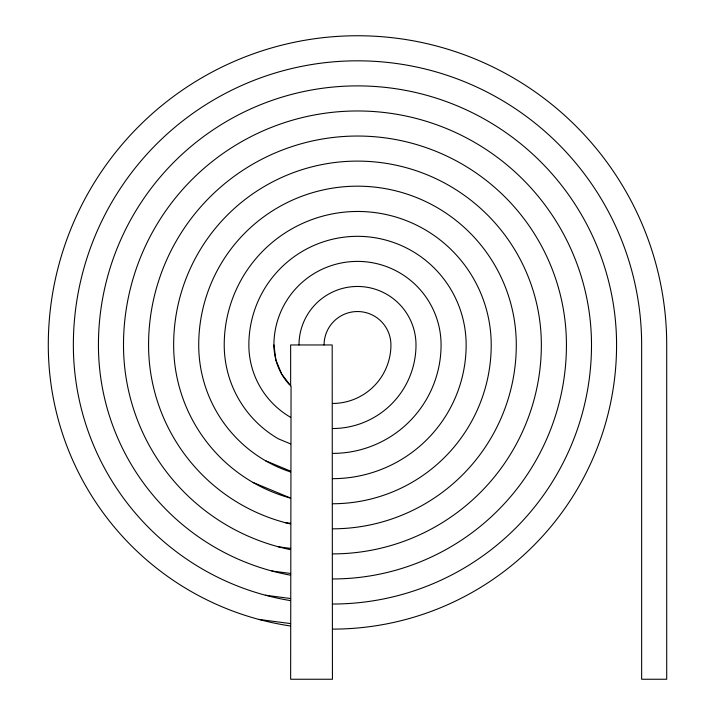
<?xml version="1.0" encoding="UTF-8"?>
<svg xmlns="http://www.w3.org/2000/svg" width="715" height="715" viewBox="0 0 715 715"><rect width="100%" height="100%" fill="white"/><g stroke="black" fill="none" stroke-linecap="round" stroke-linejoin="round"><path stroke-width="1.07" d="M332.645 453.39A108.421 108.421 0 0 0 441.075 344.961A83.575 83.575 0 0 0 357.5 261.395A83.575 83.575 0 0 0 273.925 344.961L275.919 360.101L281.764 374.213L291.059 386.332L290.639 679.25L332.43 679.25L332.189 344.961L290.639 344.961L290.639 385.787M284.847 522.558L290.639 523.317M278.35 546.769L290.639 548.396M271.861 570.99L290.639 573.466M265.372 595.211L290.639 598.535M258.884 619.422L290.639 623.605M290.639 443.917L278.439 438.867A108.421 108.421 0 0 1 224.224 344.961A133.499 133.499 0 0 1 357.715 211.47A133.499 133.499 0 0 1 491.214 344.961A158.784 158.784 0 0 1 332.43 503.753M265.569 460.764L290.639 471.149M253.039 482.473L290.639 498.051M299.004 344.961A58.496 58.496 0 0 1 357.5 286.465A58.496 58.496 0 0 1 415.996 344.961A83.575 83.575 0 0 1 332.43 428.535M290.639 417.337A83.575 83.575 0 0 1 248.856 344.961A108.644 108.644 0 0 1 357.5 236.325A108.644 108.644 0 0 1 466.144 344.961A133.714 133.714 0 0 1 332.43 478.675M324.074 344.961A33.426 33.426 0 0 1 357.5 311.534A33.426 33.426 0 0 1 390.926 344.961A58.496 58.496 0 0 1 332.43 403.466M290.522 471.945A133.714 133.714 0 0 1 198.716 344.961A158.784 158.784 0 0 1 357.5 186.177A158.784 158.784 0 0 1 516.284 344.961A183.853 183.853 0 0 1 332.43 528.823M290.227 523.916A183.853 183.853 0 0 1 148.568 344.961A208.932 208.932 0 0 1 357.5 136.038A208.932 208.932 0 0 1 566.432 344.961A234.002 234.002 0 0 1 332.43 578.962M290.281 575.137A234.002 234.002 0 0 1 98.429 344.961A259.071 259.071 0 0 1 357.5 85.889A259.071 259.071 0 0 1 616.571 344.961A284.141 284.141 0 0 1 332.43 629.111M290.362 625.974A284.141 284.141 0 0 1 48.289 344.961A309.211 309.211 0 0 1 357.5 35.75A309.211 309.211 0 0 1 666.711 344.961L666.711 679.25L641.641 679.25L641.641 344.961A284.141 284.141 0 0 0 357.5 60.82A284.141 284.141 0 0 0 73.359 344.961A259.071 259.071 0 0 0 290.317 600.591M289.557 384.768A58.496 58.496 0 0 1 273.925 344.961M332.43 604.032A259.071 259.071 0 0 0 591.502 344.961A234.002 234.002 0 0 0 357.5 110.968A234.002 234.002 0 0 0 123.498 344.961A208.932 208.932 0 0 0 290.245 549.594M332.43 553.893A208.932 208.932 0 0 0 541.353 344.961A183.853 183.853 0 0 0 357.5 161.107A183.853 183.853 0 0 0 173.647 344.961A158.784 158.784 0 0 0 290.29 498.06"/></g></svg>
